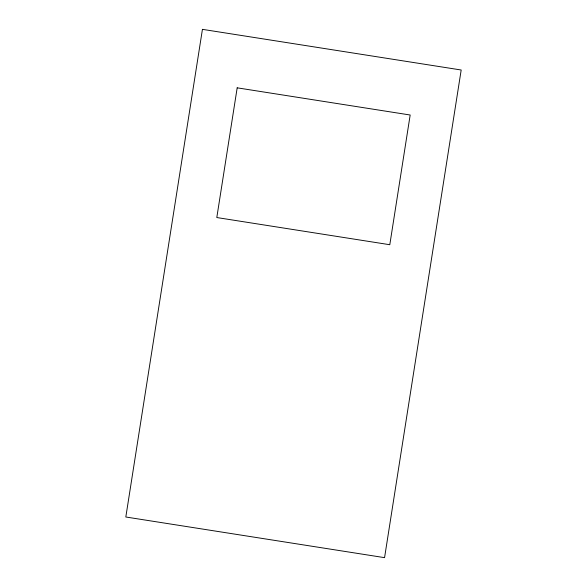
<?xml version="1.0" encoding="UTF-8"?>
<svg xmlns="http://www.w3.org/2000/svg" width="587" height="587" viewBox="0 0 587 587"><rect width="100%" height="100%" fill="white"/><g stroke="black" fill="none" stroke-linecap="round" stroke-linejoin="round"><path stroke-width="0.88" d="M202.434 29.35L125.816 517L384.566 557.65L461.184 70L202.434 29.35M237.185 87.83L216.801 217.542L389.797 244.72L410.174 115.008L237.185 87.83"/></g></svg>
